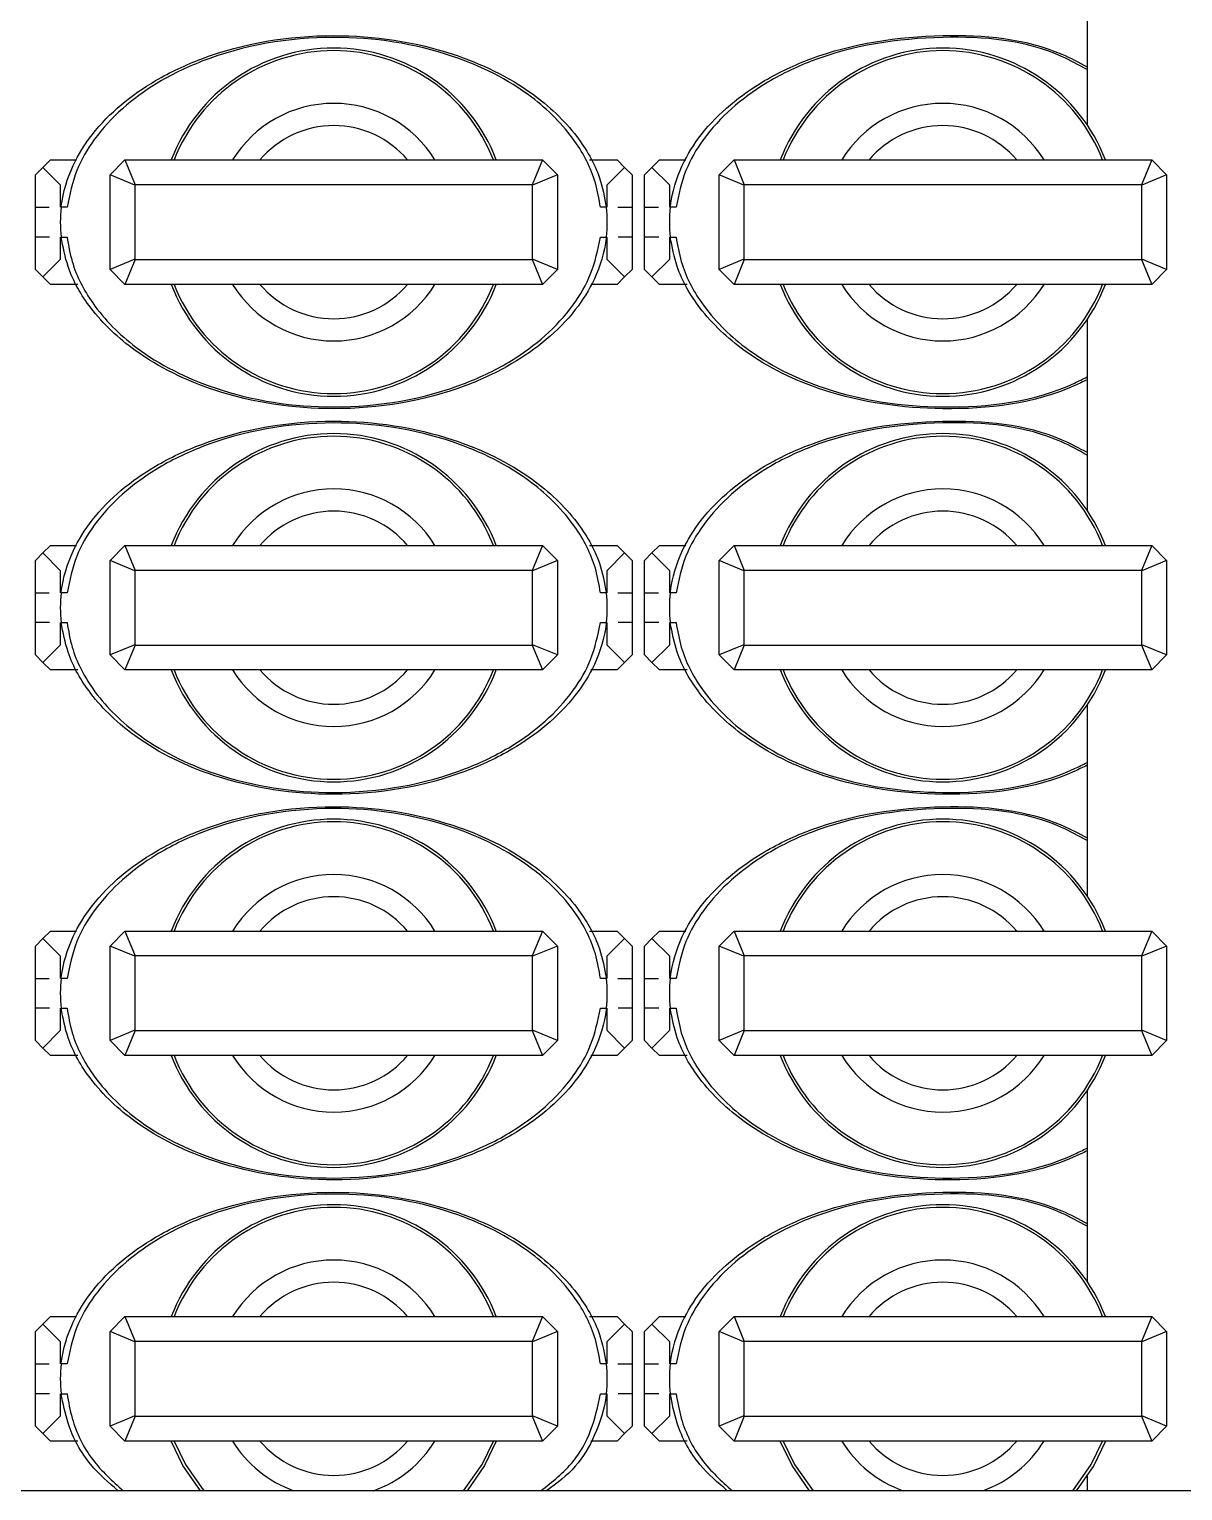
# Model space of a CAD drawing. Header units: millimetres. Extents: x 10 to 584, y 10 to 410.
# Drawn here: x 490.208 to 491.755, y 304.512 to 306.47 of the extents above; entities that cross this region are included whole.
import ezdxf

# ---------------------------------------------------------------- set-up
doc = ezdxf.new("R2010")
doc.units = ezdxf.units.MM

msp = doc.modelspace()

# ---------------------------------------------------------------- linework, layer by layer
at = {"color": 7, "linetype": 'Continuous', "lineweight": 25}
for p, q in [((491.62622, 306.59767), (491.62622, 306.34229)), ((490.21622, 306.27498), (490.22622, 306.28498)), ((490.22622, 306.28498), (490.23622, 306.29498)), ((490.22622, 306.28498), (490.24955, 306.26165)), ((490.23622, 306.29498), (490.27145, 306.29498)), ((490.31622, 306.27498), (490.33622, 306.29498)), ((490.33622, 306.29498), (490.89622, 306.29498)), ((490.33622, 306.29498), (490.35003, 306.26165)), ((490.89622, 306.29498), (490.88241, 306.26165)), ((490.89622, 306.29498), (490.91622, 306.27498)), ((490.95925, 306.29498), (490.99622, 306.29498)), ((490.98289, 306.26165), (491.00622, 306.28498)), ((490.99622, 306.29498), (491.00622, 306.28498)), ((491.00622, 306.28498), (491.01622, 306.27498)), ((491.03289, 306.27498), (491.04289, 306.28498)), ((491.04289, 306.28498), (491.05289, 306.29498)), ((491.04289, 306.28498), (491.06622, 306.26165)), ((491.05289, 306.29498), (491.08811, 306.29498)), ((491.13289, 306.27498), (491.15289, 306.29498)), ((491.15289, 306.29498), (491.71289, 306.29498)), ((491.15289, 306.29498), (491.16669, 306.26165)), ((491.71289, 306.29498), (491.69908, 306.26165)), ((491.71289, 306.29498), (491.73289, 306.27498)), ((490.21622, 306.23165), (490.21622, 306.27498)), ((490.24955, 306.26165), (490.24955, 306.23165)), ((490.31622, 306.14831), (490.31622, 306.27498)), ((490.34955, 306.26117), (490.31622, 306.27498)), ((490.35003, 306.26165), (490.34955, 306.26117)), ((490.34955, 306.26117), (490.34955, 306.16212)), ((490.88241, 306.26165), (490.35003, 306.26165)), ((490.88289, 306.26117), (490.88241, 306.26165)), ((490.91622, 306.27498), (490.88289, 306.26117)), ((490.88289, 306.16212), (490.88289, 306.26117)), ((490.91622, 306.27498), (490.91622, 306.14831)), ((490.98289, 306.23165), (490.98289, 306.26165)), ((491.01622, 306.27498), (491.01622, 306.23165)), ((491.03289, 306.23165), (491.03289, 306.27498)), ((491.06622, 306.26165), (491.06622, 306.23165)), ((491.13289, 306.14831), (491.13289, 306.27498)), ((491.16622, 306.26117), (491.13289, 306.27498)), ((491.16669, 306.26165), (491.16622, 306.26117)), ((491.16622, 306.26117), (491.16622, 306.16212)), ((491.69908, 306.26165), (491.16669, 306.26165)), ((491.69955, 306.26117), (491.69908, 306.26165)), ((491.73289, 306.27498), (491.69955, 306.26117)), ((491.69955, 306.16212), (491.69955, 306.26117)), ((491.73289, 306.27498), (491.73289, 306.14831)), ((490.25865, 306.23165), (490.25073, 306.23165)), ((490.98171, 306.23165), (490.97388, 306.23165)), ((491.07532, 306.23165), (491.0674, 306.23165)), ((490.21622, 306.14831), (490.21622, 306.19165)), ((490.24955, 306.19165), (490.24955, 306.16165)), ((490.25073, 306.19165), (490.25857, 306.19165)), ((490.97379, 306.19165), (490.98171, 306.19165)), ((490.98289, 306.16165), (490.98289, 306.19165)), ((491.01622, 306.19165), (491.01622, 306.14831)), ((491.03289, 306.14831), (491.03289, 306.19165)), ((491.06622, 306.19165), (491.06622, 306.16165)), ((491.0674, 306.19165), (491.07523, 306.19165)), ((490.24955, 306.16165), (490.22622, 306.13831)), ((490.34955, 306.16212), (490.31622, 306.14831)), ((490.35003, 306.16165), (490.33622, 306.12831)), ((490.34955, 306.16212), (490.35003, 306.16165)), ((490.35003, 306.16165), (490.88241, 306.16165)), ((490.88241, 306.16165), (490.88289, 306.16212)), ((490.88241, 306.16165), (490.89622, 306.12831)), ((490.91622, 306.14831), (490.88289, 306.16212)), ((491.00622, 306.13831), (490.98289, 306.16165)), ((491.06622, 306.16165), (491.04289, 306.13831)), ((491.16622, 306.16212), (491.13289, 306.14831)), ((491.16669, 306.16165), (491.15289, 306.12831)), ((491.16622, 306.16212), (491.16669, 306.16165)), ((491.16669, 306.16165), (491.69908, 306.16165)), ((491.69908, 306.16165), (491.69955, 306.16212)), ((491.69908, 306.16165), (491.71289, 306.12831)), ((491.73289, 306.14831), (491.69955, 306.16212)), ((490.22622, 306.13831), (490.21622, 306.14831)), ((490.33622, 306.12831), (490.31622, 306.14831)), ((490.91622, 306.14831), (490.89622, 306.12831)), ((491.01622, 306.14831), (491.00622, 306.13831)), ((491.04289, 306.13831), (491.03289, 306.14831)), ((491.15289, 306.12831), (491.13289, 306.14831)), ((491.73289, 306.14831), (491.71289, 306.12831)), ((490.23622, 306.12831), (490.22622, 306.13831)), ((490.27319, 306.12831), (490.23622, 306.12831)), ((490.89622, 306.12831), (490.33622, 306.12831)), ((490.99622, 306.12831), (490.96099, 306.12831)), ((491.00622, 306.13831), (490.99622, 306.12831)), ((491.05289, 306.12831), (491.04289, 306.13831)), ((491.08986, 306.12831), (491.05289, 306.12831)), ((491.71289, 306.12831), (491.15289, 306.12831)), ((491.62622, 306.08101), (491.62622, 305.82562)), ((490.21622, 305.75831), (490.22622, 305.76831)), ((490.22622, 305.76831), (490.23622, 305.77831)), ((490.22622, 305.76831), (490.24955, 305.74498)), ((490.23622, 305.77831), (490.27145, 305.77831)), ((490.31622, 305.75831), (490.33622, 305.77831)), ((490.33622, 305.77831), (490.35003, 305.74498)), ((490.33622, 305.77831), (490.89622, 305.77831)), ((490.89622, 305.77831), (490.88241, 305.74498)), ((490.89622, 305.77831), (490.91622, 305.75831)), ((490.95925, 305.77831), (490.99622, 305.77831)), ((490.98289, 305.74498), (491.00622, 305.76831)), ((490.99622, 305.77831), (491.00622, 305.76831)), ((491.00622, 305.76831), (491.01622, 305.75831)), ((491.03289, 305.75831), (491.04289, 305.76831)), ((491.04289, 305.76831), (491.05289, 305.77831)), ((491.04289, 305.76831), (491.06622, 305.74498)), ((491.05289, 305.77831), (491.08811, 305.77831)), ((491.13289, 305.75831), (491.15289, 305.77831)), ((491.15289, 305.77831), (491.16669, 305.74498)), ((491.15289, 305.77831), (491.71289, 305.77831)), ((491.71289, 305.77831), (491.69908, 305.74498)), ((491.71289, 305.77831), (491.73289, 305.75831)), ((490.21622, 305.71498), (490.21622, 305.75831)), ((490.31622, 305.63165), (490.31622, 305.75831)), ((490.34955, 305.74451), (490.31622, 305.75831)), ((490.91622, 305.75831), (490.88289, 305.74451)), ((490.91622, 305.75831), (490.91622, 305.63165)), ((491.01622, 305.75831), (491.01622, 305.71498)), ((491.03289, 305.71498), (491.03289, 305.75831)), ((491.13289, 305.63165), (491.13289, 305.75831)), ((491.16622, 305.74451), (491.13289, 305.75831)), ((491.73289, 305.75831), (491.69955, 305.74451)), ((491.73289, 305.75831), (491.73289, 305.63165)), ((490.24955, 305.74498), (490.24955, 305.71498)), ((490.35003, 305.74498), (490.34955, 305.74451)), ((490.34955, 305.74451), (490.34955, 305.64545)), ((490.88241, 305.74498), (490.35003, 305.74498)), ((490.88289, 305.74451), (490.88241, 305.74498)), ((490.88289, 305.64545), (490.88289, 305.74451)), ((490.98289, 305.71498), (490.98289, 305.74498)), ((491.06622, 305.74498), (491.06622, 305.71498)), ((491.16669, 305.74498), (491.16622, 305.74451)), ((491.16622, 305.74451), (491.16622, 305.64545)), ((491.69908, 305.74498), (491.16669, 305.74498)), ((491.69955, 305.74451), (491.69908, 305.74498)), ((491.69955, 305.64545), (491.69955, 305.74451)), ((490.25865, 305.71498), (490.25073, 305.71498)), ((490.98171, 305.71498), (490.97388, 305.71498)), ((491.07532, 305.71498), (491.0674, 305.71498)), ((490.21622, 305.63165), (490.21622, 305.67498)), ((490.24955, 305.67498), (490.24955, 305.64498)), ((490.25073, 305.67498), (490.25857, 305.67498)), ((490.97379, 305.67498), (490.98171, 305.67498)), ((490.98289, 305.64498), (490.98289, 305.67498)), ((491.01622, 305.67498), (491.01622, 305.63165)), ((491.03289, 305.63165), (491.03289, 305.67498)), ((491.06622, 305.67498), (491.06622, 305.64498)), ((491.0674, 305.67498), (491.07523, 305.67498)), ((490.22622, 305.62165), (490.21622, 305.63165)), ((490.24955, 305.64498), (490.22622, 305.62165)), ((490.34955, 305.64545), (490.31622, 305.63165)), ((490.33622, 305.61165), (490.31622, 305.63165)), ((490.35003, 305.64498), (490.33622, 305.61165)), ((490.34955, 305.64545), (490.35003, 305.64498)), ((490.35003, 305.64498), (490.88241, 305.64498)), ((490.88241, 305.64498), (490.88289, 305.64545)), ((490.88241, 305.64498), (490.89622, 305.61165)), ((490.91622, 305.63165), (490.88289, 305.64545)), ((490.91622, 305.63165), (490.89622, 305.61165)), ((491.00622, 305.62165), (490.98289, 305.64498)), ((491.01622, 305.63165), (491.00622, 305.62165)), ((491.04289, 305.62165), (491.03289, 305.63165)), ((491.06622, 305.64498), (491.04289, 305.62165)), ((491.16622, 305.64545), (491.13289, 305.63165)), ((491.15289, 305.61165), (491.13289, 305.63165)), ((491.16669, 305.64498), (491.15289, 305.61165)), ((491.16622, 305.64545), (491.16669, 305.64498)), ((491.16669, 305.64498), (491.69908, 305.64498)), ((491.69908, 305.64498), (491.69955, 305.64545)), ((491.69908, 305.64498), (491.71289, 305.61165)), ((491.73289, 305.63165), (491.69955, 305.64545)), ((491.73289, 305.63165), (491.71289, 305.61165)), ((490.23622, 305.61165), (490.22622, 305.62165)), ((490.27319, 305.61165), (490.23622, 305.61165)), ((490.89622, 305.61165), (490.33622, 305.61165)), ((490.99622, 305.61165), (490.96099, 305.61165)), ((491.00622, 305.62165), (490.99622, 305.61165)), ((491.05289, 305.61165), (491.04289, 305.62165)), ((491.08986, 305.61165), (491.05289, 305.61165)), ((491.71289, 305.61165), (491.15289, 305.61165)), ((491.62622, 305.56434), (491.62622, 305.30895)), ((490.22622, 305.25165), (490.23622, 305.26165)), ((490.23622, 305.26165), (490.27145, 305.26165)), ((490.31622, 305.24165), (490.33622, 305.26165)), ((490.33622, 305.26165), (490.89622, 305.26165)), ((490.33622, 305.26165), (490.35003, 305.22831)), ((490.89622, 305.26165), (490.88241, 305.22831)), ((490.89622, 305.26165), (490.91622, 305.24165)), ((490.95925, 305.26165), (490.99622, 305.26165)), ((490.99622, 305.26165), (491.00622, 305.25165)), ((491.04289, 305.25165), (491.05289, 305.26165)), ((491.05289, 305.26165), (491.08811, 305.26165)), ((491.13289, 305.24165), (491.15289, 305.26165)), ((491.15289, 305.26165), (491.71289, 305.26165)), ((491.15289, 305.26165), (491.16669, 305.22831)), ((491.71289, 305.26165), (491.69908, 305.22831)), ((491.71289, 305.26165), (491.73289, 305.24165)), ((490.21622, 305.24165), (490.22622, 305.25165)), ((490.21622, 305.19831), (490.21622, 305.24165)), ((490.22622, 305.25165), (490.24955, 305.22831)), ((490.31622, 305.11498), (490.31622, 305.24165)), ((490.34955, 305.22784), (490.31622, 305.24165)), ((490.91622, 305.24165), (490.88289, 305.22784)), ((490.91622, 305.24165), (490.91622, 305.11498)), ((490.98289, 305.22831), (491.00622, 305.25165)), ((491.00622, 305.25165), (491.01622, 305.24165)), ((491.01622, 305.24165), (491.01622, 305.19831)), ((491.03289, 305.24165), (491.04289, 305.25165)), ((491.03289, 305.19831), (491.03289, 305.24165)), ((491.04289, 305.25165), (491.06622, 305.22831)), ((491.13289, 305.11498), (491.13289, 305.24165)), ((491.16622, 305.22784), (491.13289, 305.24165)), ((491.73289, 305.24165), (491.69955, 305.22784)), ((491.73289, 305.24165), (491.73289, 305.11498)), ((490.24955, 305.22831), (490.24955, 305.19831)), ((490.35003, 305.22831), (490.34955, 305.22784)), ((490.34955, 305.22784), (490.34955, 305.12879)), ((490.88241, 305.22831), (490.35003, 305.22831)), ((490.88289, 305.22784), (490.88241, 305.22831)), ((490.88289, 305.12879), (490.88289, 305.22784)), ((490.98289, 305.19831), (490.98289, 305.22831)), ((491.06622, 305.22831), (491.06622, 305.19831)), ((491.16669, 305.22831), (491.16622, 305.22784)), ((491.16622, 305.22784), (491.16622, 305.12879)), ((491.69908, 305.22831), (491.16669, 305.22831)), ((491.69955, 305.22784), (491.69908, 305.22831)), ((491.69955, 305.12879), (491.69955, 305.22784)), ((490.25865, 305.19831), (490.25073, 305.19831)), ((490.98171, 305.19831), (490.97388, 305.19831)), ((491.07532, 305.19831), (491.0674, 305.19831)), ((490.21622, 305.11498), (490.21622, 305.15831)), ((490.24955, 305.15831), (490.24955, 305.12831)), ((490.25073, 305.15831), (490.25857, 305.15831)), ((490.97379, 305.15831), (490.98171, 305.15831)), ((490.98289, 305.12831), (490.98289, 305.15831)), ((491.01622, 305.15831), (491.01622, 305.11498)), ((491.03289, 305.11498), (491.03289, 305.15831)), ((491.06622, 305.15831), (491.06622, 305.12831)), ((491.0674, 305.15831), (491.07523, 305.15831)), ((490.24955, 305.12831), (490.22622, 305.10498)), ((490.34955, 305.12879), (490.31622, 305.11498)), ((490.35003, 305.12831), (490.33622, 305.09498)), ((490.34955, 305.12879), (490.35003, 305.12831)), ((490.35003, 305.12831), (490.88241, 305.12831)), ((490.88241, 305.12831), (490.88289, 305.12879)), ((490.88241, 305.12831), (490.89622, 305.09498)), ((490.91622, 305.11498), (490.88289, 305.12879)), ((491.00622, 305.10498), (490.98289, 305.12831)), ((491.06622, 305.12831), (491.04289, 305.10498)), ((491.16622, 305.12879), (491.13289, 305.11498)), ((491.16669, 305.12831), (491.15289, 305.09498)), ((491.16622, 305.12879), (491.16669, 305.12831)), ((491.16669, 305.12831), (491.69908, 305.12831)), ((491.69908, 305.12831), (491.69955, 305.12879)), ((491.69908, 305.12831), (491.71289, 305.09498)), ((491.73289, 305.11498), (491.69955, 305.12879)), ((490.22622, 305.10498), (490.21622, 305.11498)), ((490.23622, 305.09498), (490.22622, 305.10498)), ((490.33622, 305.09498), (490.31622, 305.11498)), ((490.91622, 305.11498), (490.89622, 305.09498)), ((491.00622, 305.10498), (490.99622, 305.09498)), ((491.01622, 305.11498), (491.00622, 305.10498)), ((491.04289, 305.10498), (491.03289, 305.11498)), ((491.05289, 305.09498), (491.04289, 305.10498)), ((491.15289, 305.09498), (491.13289, 305.11498)), ((491.73289, 305.11498), (491.71289, 305.09498)), ((490.27319, 305.09498), (490.23622, 305.09498)), ((490.89622, 305.09498), (490.33622, 305.09498)), ((490.99622, 305.09498), (490.96099, 305.09498)), ((491.08986, 305.09498), (491.05289, 305.09498)), ((491.71289, 305.09498), (491.15289, 305.09498)), ((491.62622, 305.04767), (491.62622, 304.79229)), ((490.21622, 304.72498), (490.22622, 304.73498)), ((490.22622, 304.73498), (490.23622, 304.74498)), ((490.22622, 304.73498), (490.24955, 304.71165)), ((490.23622, 304.74498), (490.27145, 304.74498)), ((490.31622, 304.72498), (490.33622, 304.74498)), ((490.33622, 304.74498), (490.89622, 304.74498)), ((490.33622, 304.74498), (490.35003, 304.71165)), ((490.89622, 304.74498), (490.88241, 304.71165)), ((490.89622, 304.74498), (490.91622, 304.72498)), ((490.95925, 304.74498), (490.99622, 304.74498)), ((490.98289, 304.71165), (491.00622, 304.73498)), ((490.99622, 304.74498), (491.00622, 304.73498)), ((491.00622, 304.73498), (491.01622, 304.72498)), ((491.03289, 304.72498), (491.04289, 304.73498)), ((491.04289, 304.73498), (491.05289, 304.74498)), ((491.04289, 304.73498), (491.06622, 304.71165)), ((491.05289, 304.74498), (491.08811, 304.74498)), ((491.13289, 304.72498), (491.15289, 304.74498)), ((491.15289, 304.74498), (491.71289, 304.74498)), ((491.15289, 304.74498), (491.16669, 304.71165)), ((491.71289, 304.74498), (491.69908, 304.71165)), ((491.71289, 304.74498), (491.73289, 304.72498)), ((490.21622, 304.68165), (490.21622, 304.72498)), ((490.24955, 304.71165), (490.24955, 304.68165)), ((490.31622, 304.59831), (490.31622, 304.72498)), ((490.34955, 304.71117), (490.31622, 304.72498)), ((490.35003, 304.71165), (490.34955, 304.71117)), ((490.34955, 304.71117), (490.34955, 304.61212)), ((490.88241, 304.71165), (490.35003, 304.71165)), ((490.88289, 304.71117), (490.88241, 304.71165)), ((490.91622, 304.72498), (490.88289, 304.71117)), ((490.88289, 304.61212), (490.88289, 304.71117)), ((490.91622, 304.72498), (490.91622, 304.59831)), ((490.98289, 304.68165), (490.98289, 304.71165)), ((491.01622, 304.72498), (491.01622, 304.68165)), ((491.03289, 304.68165), (491.03289, 304.72498)), ((491.06622, 304.71165), (491.06622, 304.68165)), ((491.13289, 304.59831), (491.13289, 304.72498)), ((491.16622, 304.71117), (491.13289, 304.72498)), ((491.16669, 304.71165), (491.16622, 304.71117)), ((491.16622, 304.71117), (491.16622, 304.61212)), ((491.69908, 304.71165), (491.16669, 304.71165)), ((491.69955, 304.71117), (491.69908, 304.71165)), ((491.73289, 304.72498), (491.69955, 304.71117)), ((491.69955, 304.61212), (491.69955, 304.71117)), ((491.73289, 304.72498), (491.73289, 304.59831)), ((490.25865, 304.68165), (490.25073, 304.68165)), ((490.98171, 304.68165), (490.97388, 304.68165)), ((491.07532, 304.68165), (491.0674, 304.68165)), ((490.21622, 304.59831), (490.21622, 304.64165)), ((490.24955, 304.64165), (490.24955, 304.61165)), ((490.25073, 304.64165), (490.25857, 304.64165)), ((490.97379, 304.64165), (490.98171, 304.64165)), ((490.98289, 304.61165), (490.98289, 304.64165)), ((491.01622, 304.64165), (491.01622, 304.59831)), ((491.03289, 304.59831), (491.03289, 304.64165)), ((491.06622, 304.64165), (491.06622, 304.61165)), ((491.0674, 304.64165), (491.07523, 304.64165)), ((490.24955, 304.61165), (490.22622, 304.58831)), ((490.34955, 304.61212), (490.31622, 304.59831)), ((490.35003, 304.61165), (490.33622, 304.57831)), ((490.34955, 304.61212), (490.35003, 304.61165)), ((490.35003, 304.61165), (490.88241, 304.61165)), ((490.88241, 304.61165), (490.88289, 304.61212)), ((490.88241, 304.61165), (490.89622, 304.57831)), ((490.91622, 304.59831), (490.88289, 304.61212)), ((491.00622, 304.58831), (490.98289, 304.61165)), ((491.06622, 304.61165), (491.04289, 304.58831)), ((491.16622, 304.61212), (491.13289, 304.59831)), ((491.16669, 304.61165), (491.15289, 304.57831)), ((491.16622, 304.61212), (491.16669, 304.61165)), ((491.16669, 304.61165), (491.69908, 304.61165)), ((491.69908, 304.61165), (491.69955, 304.61212)), ((491.69908, 304.61165), (491.71289, 304.57831)), ((491.73289, 304.59831), (491.69955, 304.61212)), ((490.22622, 304.58831), (490.21622, 304.59831)), ((490.33622, 304.57831), (490.31622, 304.59831)), ((490.91622, 304.59831), (490.89622, 304.57831)), ((491.01622, 304.59831), (491.00622, 304.58831)), ((491.04289, 304.58831), (491.03289, 304.59831)), ((491.15289, 304.57831), (491.13289, 304.59831)), ((491.73289, 304.59831), (491.71289, 304.57831)), ((490.23622, 304.57831), (490.22622, 304.58831)), ((490.27319, 304.57831), (490.23622, 304.57831)), ((490.89622, 304.57831), (490.33622, 304.57831)), ((490.99622, 304.57831), (490.96099, 304.57831)), ((491.00622, 304.58831), (490.99622, 304.57831)), ((491.05289, 304.57831), (491.04289, 304.58831)), ((491.08986, 304.57831), (491.05289, 304.57831)), ((491.71289, 304.57831), (491.15289, 304.57831)), ((491.62622, 304.53101), (491.62622, 304.51165)), ((493.24289, 304.51165), (487.97622, 304.51165))]:
    msp.add_line(p, q, dxfattribs=at)
at = {"color": 7, "linetype": 'Continuous', "lineweight": 25, "flags": 128}
for points in [[(490.43749, 304.51165), (490.41395, 304.54532), (490.39828, 304.57831)], [(490.83417, 304.57831), (490.81849, 304.54532), (490.79495, 304.51165)], [(491.25416, 304.51165), (491.23062, 304.54532), (491.21494, 304.57831)], [(491.65083, 304.57831), (491.63516, 304.54532), (491.61162, 304.51165)]]:
    msp.add_lwpolyline(points, dxfattribs=at)
at = {"color": 59, "linetype": 'Continuous', "lineweight": 25, "flags": 128}
for points in [[(490.40205, 304.57831), (490.41723, 304.54668), (490.44211, 304.51165)], [(490.79033, 304.51165), (490.81521, 304.54668), (490.83039, 304.57831)], [(491.21871, 304.57831), (491.2339, 304.54668), (491.25878, 304.51165)], [(491.607, 304.51165), (491.63188, 304.54668), (491.64706, 304.57831)]]:
    msp.add_lwpolyline(points, dxfattribs=at)
at = {"color": 7, "linetype": 'Continuous', "lineweight": 25}
for centre, start, end in [((490.61622, 306.21165), 20.92483, 159.07517), ((491.43289, 306.21165), 20.92483, 159.07517), ((490.61622, 306.21165), 200.92483, 339.07517), ((491.43289, 306.21165), 200.92483, 339.07517), ((490.61622, 305.69498), 20.92483, 159.07517), ((491.43289, 305.69498), 20.92483, 159.07517), ((490.61622, 305.69498), 200.92483, 339.07517), ((491.43289, 305.69498), 200.92483, 339.07517), ((490.61622, 305.17831), 20.92483, 159.07517), ((491.43289, 305.17831), 20.92483, 159.07517), ((490.61622, 305.17831), 200.92483, 339.07517), ((491.43289, 305.17831), 200.92483, 339.07517), ((490.61622, 304.66165), 20.92483, 159.07517), ((491.43289, 304.66165), 20.92483, 159.07517)]:
    msp.add_arc(centre, 0.23333, start, end, dxfattribs=at)
at = {"color": 59, "linetype": 'Continuous', "lineweight": 25}
for centre, radius, start, end in [((490.61622, 306.21165), 0.22981, 21.26068, 158.73932), ((491.43289, 306.21165), 0.22981, 21.26068, 158.73932), ((490.61622, 306.21165), 0.15921, 31.5611, 148.4389), ((491.43289, 306.21165), 0.15921, 31.5611, 148.4389), ((490.61622, 306.21165), 0.1294, 40.09101, 139.90899), ((491.43289, 306.21165), 0.1294, 40.09101, 139.90899), ((490.61622, 306.21165), 0.22981, 201.26068, 338.73932), ((490.61622, 306.21165), 0.15921, 211.5611, 328.4389), ((490.61622, 306.21165), 0.1294, 220.09101, 319.90899), ((491.43289, 306.21165), 0.22981, 201.26068, 338.73932), ((491.43289, 306.21165), 0.15921, 211.5611, 328.4389), ((491.43289, 306.21165), 0.1294, 220.09101, 319.90899), ((490.61622, 305.69498), 0.22981, 21.26068, 158.73932), ((491.43289, 305.69498), 0.22981, 21.26068, 158.73932), ((490.61622, 305.69498), 0.15921, 31.5611, 148.4389), ((491.43289, 305.69498), 0.15921, 31.5611, 148.4389), ((490.61622, 305.69498), 0.1294, 40.09101, 139.90899), ((491.43289, 305.69498), 0.1294, 40.09101, 139.90899), ((490.61622, 305.69498), 0.22981, 201.26068, 338.73932), ((490.61622, 305.69498), 0.15921, 211.5611, 328.4389), ((490.61622, 305.69498), 0.1294, 220.09101, 319.90899), ((491.43289, 305.69498), 0.22981, 201.26068, 338.73932), ((491.43289, 305.69498), 0.15921, 211.5611, 328.4389), ((491.43289, 305.69498), 0.1294, 220.09101, 319.90899), ((490.61622, 305.17831), 0.22981, 21.26068, 158.73932), ((491.43289, 305.17831), 0.22981, 21.26068, 158.73932), ((490.61622, 305.17831), 0.15921, 31.5611, 148.4389), ((491.43289, 305.17831), 0.15921, 31.5611, 148.4389), ((490.61622, 305.17831), 0.1294, 40.09101, 139.90899), ((491.43289, 305.17831), 0.1294, 40.09101, 139.90899), ((490.61622, 305.17831), 0.22981, 201.26068, 338.73932), ((490.61622, 305.17831), 0.15921, 211.5611, 328.4389), ((490.61622, 305.17831), 0.1294, 220.09101, 319.90899), ((491.43289, 305.17831), 0.22981, 201.26068, 338.73932), ((491.43289, 305.17831), 0.15921, 211.5611, 328.4389), ((491.43289, 305.17831), 0.1294, 220.09101, 319.90899), ((490.61622, 304.66165), 0.22981, 21.26068, 158.73932), ((491.43289, 304.66165), 0.22981, 21.26068, 158.73932), ((490.61622, 304.66165), 0.15921, 31.5611, 148.4389), ((491.43289, 304.66165), 0.15921, 31.5611, 148.4389), ((490.61622, 304.66165), 0.1294, 40.09101, 139.90899), ((491.43289, 304.66165), 0.1294, 40.09101, 139.90899), ((490.61622, 304.66165), 0.15921, 211.5611, 250.41299), ((490.61622, 304.66165), 0.1294, 220.09101, 319.90899), ((490.61622, 304.66165), 0.15921, 289.58701, 328.4389), ((491.43289, 304.66165), 0.15921, 211.5611, 250.41299), ((491.43289, 304.66165), 0.1294, 220.09101, 319.90899), ((491.43289, 304.66165), 0.15921, 289.58701, 328.4389)]:
    msp.add_arc(centre, radius, start, end, dxfattribs=at)
at = {"color": 7, "linetype": 'Continuous', "lineweight": 25}
for centre, start_param, end_param in [((490.61622, 306.21165), 6.2030997, 6.3632709), ((490.61622, 306.21165), 3.0615071, 3.2216782), ((491.43289, 306.21165), 6.2030997, 6.3632709), ((490.61622, 305.69498), 6.2030997, 6.3632709), ((490.61622, 305.69498), 3.0615071, 3.2216782), ((491.43289, 305.69498), 6.2030997, 6.3632709), ((490.61622, 305.17831), 6.2030997, 6.3632709), ((490.61622, 305.17831), 3.0615071, 3.2216782), ((491.43289, 305.17831), 6.2030997, 6.3632709), ((490.61622, 304.66165), 6.2030997, 6.3632709), ((490.61622, 304.66165), 3.0615071, 3.2216782), ((491.43289, 304.66165), 6.2030997, 6.3632709)]:
    msp.add_ellipse(centre, major_axis=(-0.36667, 0), ratio=0.6818182, start_param=start_param, end_param=end_param, dxfattribs=at)
for points, knots in [([(490.25073, 306.23165), (490.2508, 306.23221), (490.25313, 306.25147), (490.26366, 306.28622), (490.3023, 306.34779), (490.36328, 306.39714), (490.47221, 306.44788), (490.61034, 306.47057), (490.76429, 306.44776), (490.87545, 306.39484), (490.94065, 306.33388), (490.97268, 306.27911), (490.97917, 306.24501), (490.98171, 306.23165)], [0, 0, 0, 0, 0.0018163, 0.0623534, 0.1143667, 0.233959, 0.3073793, 0.4998825, 0.6727703, 0.8005481, 0.8889323, 0.9564828, 1, 1, 1, 1]), ([(490.97388, 306.23165), (490.97196, 306.24269), (490.9665, 306.27413), (490.9383, 306.3279), (490.87492, 306.39072), (490.76422, 306.44513), (490.61028, 306.46833), (490.47226, 306.445), (490.36399, 306.39278), (490.30494, 306.34189), (490.26881, 306.2808), (490.26211, 306.2484), (490.25865, 306.23165)], [0, 0, 0, 0, 0.0365567, 0.1040975, 0.1943714, 0.3245734, 0.5003947, 0.6961333, 0.770877, 0.8925039, 0.9444139, 1, 1, 1, 1]), ([(491.0674, 306.23165), (491.06746, 306.23221), (491.06979, 306.25147), (491.08032, 306.28622), (491.11898, 306.3478), (491.17992, 306.39708), (491.28899, 306.44811), (491.42583, 306.46817), (491.55627, 306.45704), (491.61507, 306.42581), (491.62622, 306.41989)], [0, 0, 0, 0, 0.0025465, 0.08742224, 0.16034706, 0.32802069, 0.43095915, 0.70085709, 0.94325333, 1, 1, 1, 1]), ([(490.21622, 306.23165), (490.2171, 306.23165), (490.21842, 306.23165), (490.23077, 306.23165), (490.23484, 306.23165)], [0, 0, 0, 0, 0.6701369, 1, 1, 1, 1]), ([(490.99719, 306.23165), (491.00026, 306.23165), (491.01188, 306.23165), (491.01573, 306.23165), (491.01615, 306.23165), (491.01622, 306.23165)], [0, 0, 0, 0, 0.2301759, 0.8737531, 1, 1, 1, 1]), ([(491.03289, 306.23165), (491.03377, 306.23165), (491.03509, 306.23165), (491.04743, 306.23165), (491.05151, 306.23165)], [0, 0, 0, 0, 0.6701369, 1, 1, 1, 1]), ([(490.23525, 306.19165), (490.23218, 306.19165), (490.22056, 306.19165), (490.21671, 306.19165), (490.21629, 306.19165), (490.21622, 306.19165)], [0, 0, 0, 0, 0.2301759, 0.8737531, 1, 1, 1, 1]), ([(490.98171, 306.19165), (490.98164, 306.19109), (490.97931, 306.17182), (490.96879, 306.13707), (490.93014, 306.07551), (490.86916, 306.02615), (490.76023, 305.97541), (490.6221, 305.95273), (490.46815, 305.97554), (490.35699, 306.02846), (490.29179, 306.08942), (490.25976, 306.14419), (490.25327, 306.17829), (490.25073, 306.19165)], [0, 0, 0, 0, 0.0018163, 0.0623534, 0.1143667, 0.233959, 0.3073793, 0.4998825, 0.6727703, 0.8005481, 0.8889323, 0.9564828, 1, 1, 1, 1]), ([(490.25857, 306.19165), (490.26048, 306.18061), (490.26594, 306.14916), (490.29414, 306.09539), (490.35752, 306.03257), (490.46823, 305.97817), (490.62216, 305.95496), (490.76018, 305.97829), (490.86845, 306.03051), (490.9275, 306.0814), (490.96363, 306.1425), (490.97033, 306.17489), (490.97379, 306.19165)], [0, 0, 0, 0, 0.03655668, 0.10409746, 0.19437138, 0.32457341, 0.50039468, 0.69613329, 0.77087697, 0.89250391, 0.94441391, 1, 1, 1, 1]), ([(491.01622, 306.19165), (491.01534, 306.19165), (491.01402, 306.19165), (491.00167, 306.19165), (490.9976, 306.19165)], [0, 0, 0, 0, 0.6701369, 1, 1, 1, 1]), ([(491.05191, 306.19165), (491.04885, 306.19165), (491.03723, 306.19165), (491.03338, 306.19165), (491.03296, 306.19165), (491.03289, 306.19165)], [0, 0, 0, 0, 0.2301759, 0.8737531, 1, 1, 1, 1]), ([(491.62622, 306.00043), (491.6208, 305.9978), (491.56148, 305.96897), (491.43814, 305.95415), (491.28493, 305.97527), (491.17364, 306.0285), (491.10846, 306.08941), (491.07643, 306.14419), (491.06994, 306.17829), (491.0674, 306.19165)], [0, 0, 0, 0, 0.02718309, 0.29756252, 0.54039118, 0.71986083, 0.8440004, 0.93887818, 1, 1, 1, 1]), ([(490.25073, 305.71498), (490.2508, 305.71554), (490.25313, 305.73481), (490.26366, 305.76956), (490.3023, 305.83112), (490.36328, 305.88048), (490.47221, 305.93121), (490.61034, 305.9539), (490.76429, 305.93109), (490.87545, 305.87817), (490.94065, 305.81721), (490.97268, 305.76244), (490.97917, 305.72834), (490.98171, 305.71498)], [0, 0, 0, 0, 0.0018163, 0.0623534, 0.1143667, 0.233959, 0.3073793, 0.4998825, 0.6727703, 0.8005481, 0.8889323, 0.9564828, 1, 1, 1, 1]), ([(491.0674, 305.71498), (491.06746, 305.71554), (491.06979, 305.73481), (491.08032, 305.76955), (491.11898, 305.83113), (491.17992, 305.88041), (491.28899, 305.93144), (491.42583, 305.9515), (491.55627, 305.94037), (491.61507, 305.90915), (491.62622, 305.90322)], [0, 0, 0, 0, 0.0025465, 0.0874222, 0.1603471, 0.3280207, 0.4309591, 0.7008571, 0.9432533, 1, 1, 1, 1]), ([(490.97388, 305.71498), (490.97196, 305.72602), (490.9665, 305.75747), (490.9383, 305.81124), (490.87492, 305.87406), (490.76422, 305.92846), (490.61028, 305.95167), (490.47226, 305.92834), (490.36399, 305.87612), (490.30494, 305.82522), (490.26881, 305.76413), (490.26211, 305.73173), (490.25865, 305.71498)], [0, 0, 0, 0, 0.0365567, 0.1040975, 0.1943714, 0.3245734, 0.5003947, 0.6961333, 0.770877, 0.8925039, 0.9444139, 1, 1, 1, 1]), ([(490.21622, 305.71498), (490.2171, 305.71498), (490.21842, 305.71498), (490.23077, 305.71498), (490.23484, 305.71498)], [0, 0, 0, 0, 0.6701235, 1, 1, 1, 1]), ([(490.99719, 305.71498), (491.00026, 305.71498), (491.01188, 305.71498), (491.01573, 305.71498), (491.01615, 305.71498), (491.01622, 305.71498)], [0, 0, 0, 0, 0.2301759, 0.8737531, 1, 1, 1, 1]), ([(491.03289, 305.71498), (491.03377, 305.71498), (491.03509, 305.71498), (491.04743, 305.71498), (491.05151, 305.71498)], [0, 0, 0, 0, 0.6701369, 1, 1, 1, 1]), ([(490.23525, 305.67498), (490.23218, 305.67498), (490.22056, 305.67498), (490.21671, 305.67498), (490.21629, 305.67498), (490.21622, 305.67498)], [0, 0, 0, 0, 0.2301759, 0.8737531, 1, 1, 1, 1]), ([(490.98171, 305.67498), (490.98164, 305.67442), (490.97931, 305.65515), (490.96879, 305.62041), (490.93014, 305.55884), (490.86916, 305.50948), (490.76023, 305.45875), (490.6221, 305.43606), (490.46815, 305.45887), (490.35699, 305.51179), (490.29179, 305.57275), (490.25976, 305.62752), (490.25327, 305.66162), (490.25073, 305.67498)], [0, 0, 0, 0, 0.0018163, 0.0623534, 0.1143667, 0.233959, 0.3073793, 0.4998825, 0.6727703, 0.8005481, 0.8889323, 0.9564828, 1, 1, 1, 1]), ([(490.25857, 305.67498), (490.26048, 305.66394), (490.26594, 305.6325), (490.29414, 305.57872), (490.35752, 305.5159), (490.46823, 305.4615), (490.62216, 305.43829), (490.76018, 305.46162), (490.86845, 305.51384), (490.9275, 305.56474), (490.96363, 305.62583), (490.97033, 305.65823), (490.97379, 305.67498)], [0, 0, 0, 0, 0.0365567, 0.1040975, 0.1943714, 0.3245734, 0.5003947, 0.6961333, 0.770877, 0.8925039, 0.9444139, 1, 1, 1, 1]), ([(491.01622, 305.67498), (491.01534, 305.67498), (491.01402, 305.67498), (491.00167, 305.67498), (490.9976, 305.67498)], [0, 0, 0, 0, 0.6701369, 1, 1, 1, 1]), ([(491.05191, 305.67498), (491.04885, 305.67498), (491.03723, 305.67498), (491.03338, 305.67498), (491.03296, 305.67498), (491.03289, 305.67498)], [0, 0, 0, 0, 0.2301759, 0.8737531, 1, 1, 1, 1]), ([(491.62622, 305.48377), (491.6208, 305.48113), (491.56148, 305.45231), (491.43814, 305.43749), (491.28493, 305.45861), (491.17364, 305.51183), (491.10846, 305.57274), (491.07643, 305.62752), (491.06994, 305.66162), (491.0674, 305.67498)], [0, 0, 0, 0, 0.0271831, 0.2975625, 0.5403912, 0.7198608, 0.8440004, 0.9388782, 1, 1, 1, 1]), ([(490.25073, 305.19831), (490.2508, 305.19888), (490.25313, 305.21814), (490.26366, 305.25289), (490.3023, 305.31446), (490.36328, 305.36381), (490.47221, 305.41455), (490.61034, 305.43723), (490.76429, 305.41443), (490.87545, 305.36151), (490.94065, 305.30054), (490.97268, 305.24577), (490.97917, 305.21167), (490.98171, 305.19831)], [0, 0, 0, 0, 0.0018163, 0.0623534, 0.1143667, 0.233959, 0.3073793, 0.4998825, 0.6727703, 0.8005481, 0.8889323, 0.9564828, 1, 1, 1, 1]), ([(490.97388, 305.19831), (490.97196, 305.20936), (490.9665, 305.2408), (490.9383, 305.29457), (490.87492, 305.35739), (490.76422, 305.4118), (490.61028, 305.435), (490.47226, 305.41167), (490.36399, 305.35945), (490.30494, 305.30856), (490.26881, 305.24746), (490.26211, 305.21507), (490.25865, 305.19831)], [0, 0, 0, 0, 0.0365567, 0.1040975, 0.1943714, 0.3245734, 0.5003947, 0.6961333, 0.770877, 0.8925039, 0.9444139, 1, 1, 1, 1]), ([(491.0674, 305.19831), (491.06746, 305.19888), (491.06979, 305.21814), (491.08032, 305.25289), (491.11898, 305.31446), (491.17992, 305.36375), (491.28899, 305.41477), (491.42583, 305.43483), (491.55627, 305.42371), (491.61507, 305.39248), (491.62622, 305.38656)], [0, 0, 0, 0, 0.0025465, 0.0874222, 0.1603471, 0.3280207, 0.4309591, 0.7008571, 0.9432533, 1, 1, 1, 1]), ([(490.21622, 305.19831), (490.2171, 305.19831), (490.21842, 305.19831), (490.23077, 305.19831), (490.23484, 305.19831)], [0, 0, 0, 0, 0.6701369, 1, 1, 1, 1]), ([(490.99719, 305.19831), (491.00026, 305.19831), (491.01188, 305.19831), (491.01573, 305.19831), (491.01615, 305.19831), (491.01622, 305.19831)], [0, 0, 0, 0, 0.2301759, 0.8737531, 1, 1, 1, 1]), ([(491.03289, 305.19831), (491.03377, 305.19831), (491.03509, 305.19831), (491.04743, 305.19831), (491.05151, 305.19831)], [0, 0, 0, 0, 0.6701369, 1, 1, 1, 1]), ([(490.23525, 305.15831), (490.23218, 305.15831), (490.22056, 305.15831), (490.21671, 305.15831), (490.21629, 305.15831), (490.21622, 305.15831)], [0, 0, 0, 0, 0.2301759, 0.8737531, 1, 1, 1, 1]), ([(490.98171, 305.15831), (490.98164, 305.15775), (490.97931, 305.13849), (490.96879, 305.10374), (490.93014, 305.04217), (490.86916, 304.99282), (490.76023, 304.94208), (490.6221, 304.91939), (490.46815, 304.9422), (490.35699, 304.99512), (490.29179, 305.05608), (490.25976, 305.11085), (490.25327, 305.14495), (490.25073, 305.15831)], [0, 0, 0, 0, 0.0018163, 0.0623534, 0.1143667, 0.233959, 0.3073793, 0.4998825, 0.6727703, 0.8005481, 0.8889323, 0.9564828, 1, 1, 1, 1]), ([(490.25857, 305.15831), (490.26048, 305.14727), (490.26594, 305.11583), (490.29414, 305.06206), (490.35752, 304.99924), (490.46823, 304.94483), (490.62216, 304.92163), (490.76018, 304.94496), (490.86845, 304.99718), (490.9275, 305.04807), (490.96363, 305.10916), (490.97033, 305.14156), (490.97379, 305.15831)], [0, 0, 0, 0, 0.0365567, 0.1040975, 0.1943714, 0.3245734, 0.5003947, 0.6961333, 0.770877, 0.8925039, 0.9444139, 1, 1, 1, 1]), ([(491.01622, 305.15831), (491.01534, 305.15831), (491.01402, 305.15831), (491.00167, 305.15831), (490.9976, 305.15831)], [0, 0, 0, 0, 0.6701369, 1, 1, 1, 1]), ([(491.05191, 305.15831), (491.04885, 305.15831), (491.03723, 305.15831), (491.03338, 305.15831), (491.03296, 305.15831), (491.03289, 305.15831)], [0, 0, 0, 0, 0.2301759, 0.8737531, 1, 1, 1, 1]), ([(491.62622, 304.9671), (491.6208, 304.96447), (491.56148, 304.93564), (491.43814, 304.92082), (491.28493, 304.94194), (491.17364, 304.99516), (491.10846, 305.05608), (491.07643, 305.11086), (491.06994, 305.14495), (491.0674, 305.15831)], [0, 0, 0, 0, 0.0271831, 0.2975625, 0.5403912, 0.7198608, 0.8440004, 0.9388782, 1, 1, 1, 1]), ([(490.25073, 304.68165), (490.2508, 304.68221), (490.25313, 304.70147), (490.26366, 304.73622), (490.3023, 304.79779), (490.36328, 304.84714), (490.47221, 304.89788), (490.61034, 304.92057), (490.76429, 304.89776), (490.87545, 304.84484), (490.94065, 304.78388), (490.97268, 304.72911), (490.97917, 304.69501), (490.98171, 304.68165)], [0, 0, 0, 0, 0.0018163, 0.0623534, 0.1143667, 0.233959, 0.3073793, 0.4998825, 0.6727703, 0.8005481, 0.8889323, 0.9564828, 1, 1, 1, 1]), ([(490.97388, 304.68165), (490.97196, 304.69269), (490.9665, 304.72413), (490.9383, 304.7779), (490.87492, 304.84072), (490.76422, 304.89513), (490.61028, 304.91833), (490.47226, 304.895), (490.36399, 304.84278), (490.30494, 304.79189), (490.26881, 304.7308), (490.26211, 304.6984), (490.25865, 304.68165)], [0, 0, 0, 0, 0.0365567, 0.1040975, 0.1943714, 0.3245734, 0.5003947, 0.6961333, 0.770877, 0.8925039, 0.9444139, 1, 1, 1, 1]), ([(491.0674, 304.68165), (491.06746, 304.68221), (491.06979, 304.70147), (491.08032, 304.73622), (491.11898, 304.7978), (491.17992, 304.84708), (491.28899, 304.89811), (491.42583, 304.91817), (491.55627, 304.90704), (491.61507, 304.87581), (491.62622, 304.86989)], [0, 0, 0, 0, 0.0025465, 0.0874222, 0.1603471, 0.3280207, 0.4309591, 0.7008571, 0.9432533, 1, 1, 1, 1]), ([(490.21622, 304.68165), (490.2171, 304.68165), (490.21842, 304.68165), (490.23077, 304.68165), (490.23484, 304.68165)], [0, 0, 0, 0, 0.6701369, 1, 1, 1, 1]), ([(490.99719, 304.68165), (491.00026, 304.68165), (491.01188, 304.68165), (491.01573, 304.68165), (491.01615, 304.68165), (491.01622, 304.68165)], [0, 0, 0, 0, 0.2301759, 0.8737531, 1, 1, 1, 1]), ([(491.03289, 304.68165), (491.03377, 304.68165), (491.03509, 304.68165), (491.04743, 304.68165), (491.05151, 304.68165)], [0, 0, 0, 0, 0.6701235, 1, 1, 1, 1]), ([(490.23525, 304.64165), (490.23218, 304.64165), (490.22056, 304.64165), (490.21671, 304.64165), (490.21629, 304.64165), (490.21622, 304.64165)], [0, 0, 0, 0, 0.2301759, 0.8737531, 1, 1, 1, 1]), ([(490.32717, 304.51165), (490.31426, 304.52276), (490.28536, 304.54763), (490.25992, 304.59437), (490.25332, 304.62834), (490.25073, 304.64165)], [0, 0, 0, 0, 0.3292935, 0.7372121, 1, 1, 1, 1]), ([(490.98171, 304.64165), (490.98164, 304.64109), (490.97932, 304.62182), (490.9684, 304.58749), (490.94219, 304.54159), (490.91534, 304.52176), (490.90164, 304.51165)], [0, 0, 0, 0, 0.010778, 0.3700119, 0.6786639, 1, 1, 1, 1]), ([(491.01622, 304.64165), (491.01534, 304.64165), (491.01402, 304.64165), (491.00167, 304.64165), (490.9976, 304.64165)], [0, 0, 0, 0, 0.6701369, 1, 1, 1, 1]), ([(491.05191, 304.64165), (491.04885, 304.64165), (491.03723, 304.64165), (491.03338, 304.64165), (491.03296, 304.64165), (491.03289, 304.64165)], [0, 0, 0, 0, 0.2301759, 0.8737531, 1, 1, 1, 1]), ([(491.14384, 304.51165), (491.13093, 304.52276), (491.10203, 304.54763), (491.07659, 304.59437), (491.06998, 304.62834), (491.0674, 304.64165)], [0, 0, 0, 0, 0.3292935, 0.7372121, 1, 1, 1, 1])]:
    msp.add_open_spline(points, degree=3, knots=knots, dxfattribs=at)
at = {"color": 59, "linetype": 'Continuous', "lineweight": 25}
for points, knots in [([(491.62622, 306.4162), (491.61498, 306.4224), (491.55653, 306.45463), (491.4257, 306.46587), (491.28904, 306.44524), (491.18063, 306.39272), (491.12161, 306.3419), (491.08548, 306.2808), (491.07878, 306.2484), (491.07532, 306.23165)], [0, 0, 0, 0, 0.0583791, 0.3034938, 0.5763755, 0.6805766, 0.8501383, 0.9225067, 1, 1, 1, 1]), ([(491.07523, 306.19165), (491.07715, 306.18061), (491.08261, 306.14916), (491.11081, 306.09538), (491.17417, 306.03261), (491.28502, 305.97789), (491.43814, 305.95643), (491.56174, 305.97168), (491.6207, 306.00147), (491.62622, 306.00426)], [0, 0, 0, 0, 0.051031, 0.1453139, 0.2713309, 0.4530853, 0.6985213, 0.9717608, 1, 1, 1, 1]), ([(491.62622, 305.89953), (491.61498, 305.90573), (491.55653, 305.93796), (491.4257, 305.9492), (491.28904, 305.92857), (491.18063, 305.87605), (491.12161, 305.82523), (491.08548, 305.76413), (491.07878, 305.73173), (491.07532, 305.71498)], [0, 0, 0, 0, 0.05837911, 0.3034938, 0.57637551, 0.68057664, 0.85013832, 0.92250672, 1, 1, 1, 1]), ([(491.07523, 305.67498), (491.07715, 305.66394), (491.08261, 305.6325), (491.11081, 305.57872), (491.17417, 305.51595), (491.28502, 305.46123), (491.43814, 305.43976), (491.56174, 305.45501), (491.6207, 305.4848), (491.62622, 305.48759)], [0, 0, 0, 0, 0.051031, 0.1453139, 0.2713309, 0.4530853, 0.6985213, 0.9717608, 1, 1, 1, 1]), ([(491.62622, 305.38287), (491.61498, 305.38907), (491.55653, 305.42129), (491.4257, 305.43253), (491.28904, 305.4119), (491.18063, 305.35938), (491.12161, 305.30857), (491.08548, 305.24746), (491.07878, 305.21507), (491.07532, 305.19831)], [0, 0, 0, 0, 0.0583791, 0.3034938, 0.5763755, 0.6805766, 0.8501383, 0.9225067, 1, 1, 1, 1]), ([(491.07523, 305.15831), (491.07715, 305.14727), (491.08261, 305.11583), (491.11081, 305.06205), (491.17417, 304.99928), (491.28502, 304.94456), (491.43814, 304.92309), (491.56174, 304.93835), (491.6207, 304.96814), (491.62622, 304.97093)], [0, 0, 0, 0, 0.051031, 0.1453139, 0.2713309, 0.4530853, 0.6985213, 0.9717608, 1, 1, 1, 1]), ([(491.62622, 304.8662), (491.61498, 304.8724), (491.55653, 304.90463), (491.4257, 304.91587), (491.28904, 304.89524), (491.18063, 304.84272), (491.12161, 304.7919), (491.08548, 304.7308), (491.07878, 304.6984), (491.07532, 304.68165)], [0, 0, 0, 0, 0.0583791, 0.3034938, 0.5763755, 0.6805766, 0.8501383, 0.9225067, 1, 1, 1, 1]), ([(490.25857, 304.64165), (490.26051, 304.63064), (490.26605, 304.59928), (490.28937, 304.55176), (490.31935, 304.52476), (490.3339, 304.51165)], [0, 0, 0, 0, 0.2178262, 0.6202739, 1, 1, 1, 1]), ([(490.89363, 304.51165), (490.90928, 304.52373), (490.93762, 304.54561), (490.96337, 304.59278), (490.97024, 304.62499), (490.97379, 304.64165)], [0, 0, 0, 0, 0.3733485, 0.6759593, 1, 1, 1, 1]), ([(491.07523, 304.64165), (491.07718, 304.63064), (491.08272, 304.59928), (491.10604, 304.55176), (491.13601, 304.52476), (491.15056, 304.51165)], [0, 0, 0, 0, 0.2178262, 0.6202739, 1, 1, 1, 1])]:
    msp.add_open_spline(points, degree=3, knots=knots, dxfattribs=at)
at = {"color": 7, "linetype": 'Continuous', "lineweight": 25}
for points in [[(490.21622, 306.19165), (490.21622, 306.19831), (490.21622, 306.21165), (490.21622, 306.22498), (490.21622, 306.23165)], [(491.01622, 306.23165), (491.01622, 306.22498), (491.01622, 306.21165), (491.01622, 306.19831), (491.01622, 306.19165)], [(491.03289, 306.19165), (491.03289, 306.19831), (491.03289, 306.21165), (491.03289, 306.22498), (491.03289, 306.23165)], [(490.21622, 305.67498), (490.21622, 305.68165), (490.21622, 305.69498), (490.21622, 305.70831), (490.21622, 305.71498)], [(491.01622, 305.71498), (491.01622, 305.70831), (491.01622, 305.69498), (491.01622, 305.68165), (491.01622, 305.67498)], [(491.03289, 305.67498), (491.03289, 305.68165), (491.03289, 305.69498), (491.03289, 305.70831), (491.03289, 305.71498)], [(490.21622, 305.15831), (490.21622, 305.16498), (490.21622, 305.17831), (490.21622, 305.19165), (490.21622, 305.19831)], [(491.01622, 305.19831), (491.01622, 305.19165), (491.01622, 305.17831), (491.01622, 305.16498), (491.01622, 305.15831)], [(491.03289, 305.15831), (491.03289, 305.16498), (491.03289, 305.17831), (491.03289, 305.19165), (491.03289, 305.19831)], [(490.21622, 304.64165), (490.21622, 304.64831), (490.21622, 304.66165), (490.21622, 304.67498), (490.21622, 304.68165)], [(491.01622, 304.68165), (491.01622, 304.67498), (491.01622, 304.66165), (491.01622, 304.64831), (491.01622, 304.64165)], [(491.03289, 304.64165), (491.03289, 304.64831), (491.03289, 304.66165), (491.03289, 304.67498), (491.03289, 304.68165)]]:
    msp.add_open_spline(points, degree=3, dxfattribs=at)

doc.saveas('drawing.dxf')
